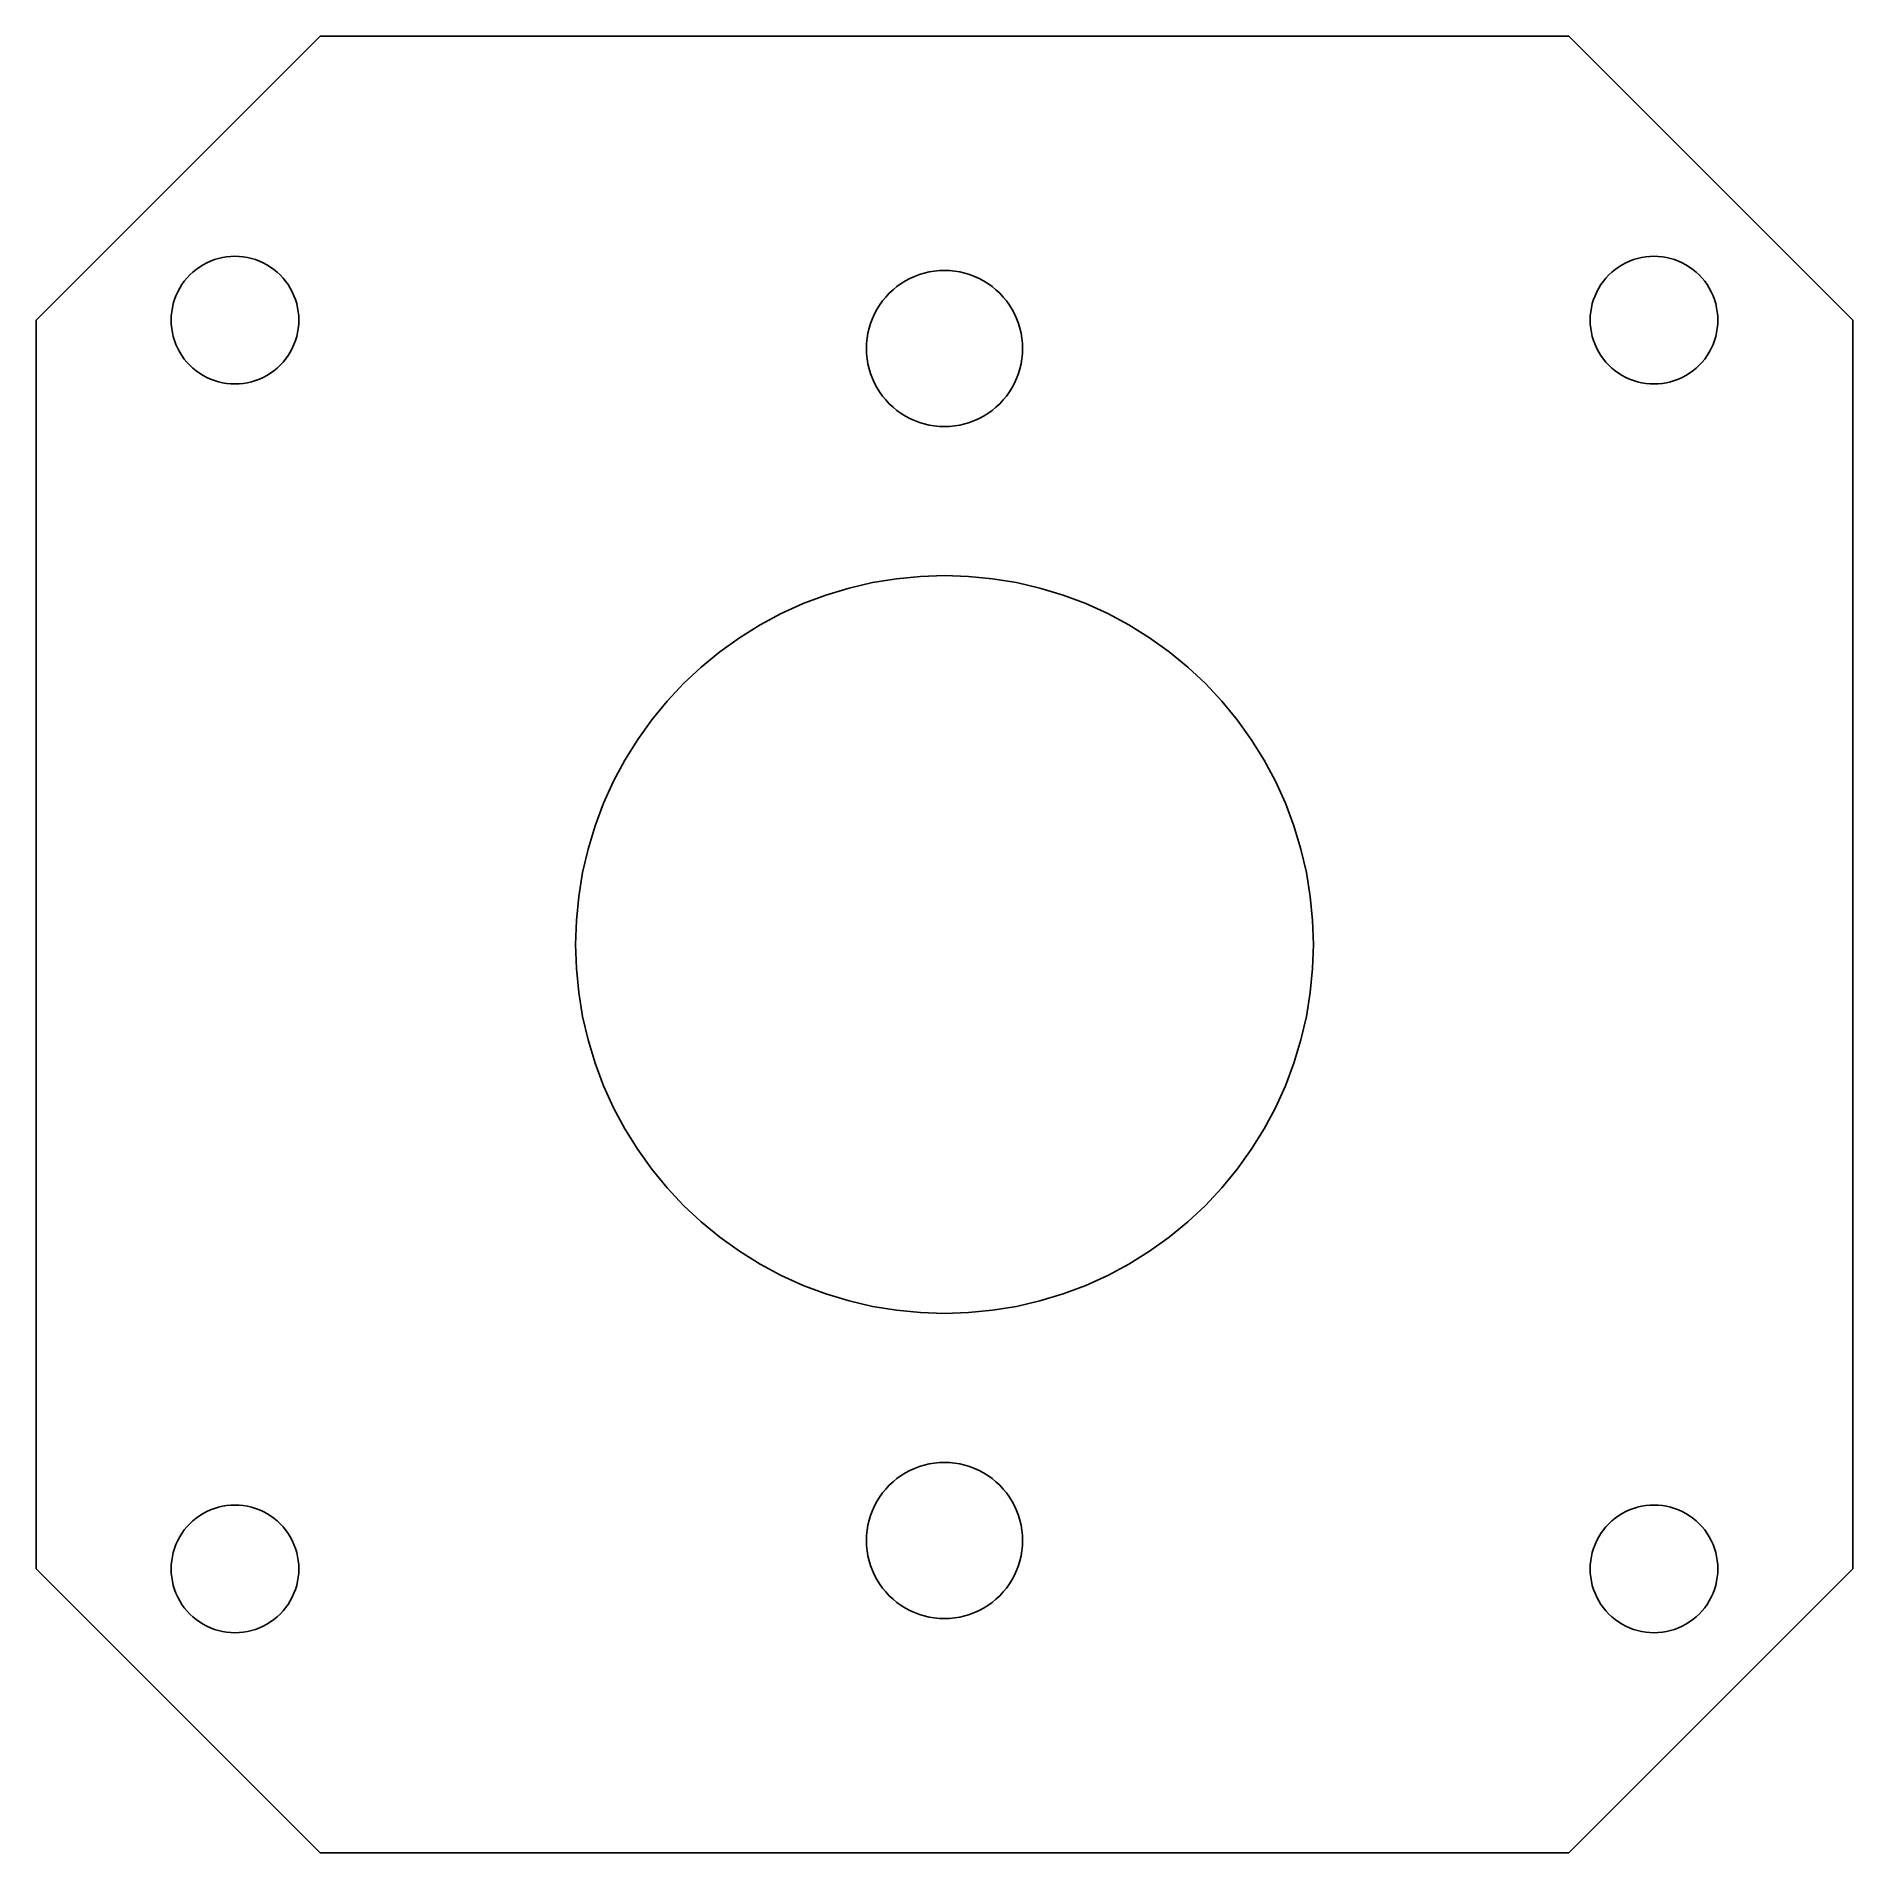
# Model space of a CAD drawing. Header units: metres. Extents: x -32 to 32, y -32 to 32.
import ezdxf

# ---------------------------------------------------------------- set-up
doc = ezdxf.new("R2010")
doc.units = ezdxf.units.M

msp = doc.modelspace()

# ---------------------------------------------------------------- linework, layer by layer
for p, q in [((-22.0017, 32), (-32, 22.0017)), ((22.0017, 32), (-22.0017, 32)), ((32, 22.0017), (22.0017, 32)), ((-26.591, 23.591), (-26.4835, 23.6916)), ((-26.4835, 23.6916), (-26.3697, 23.785)), ((-26.3697, 23.785), (-26.25, 23.8708)), ((-26.25, 23.8708), (-26.125, 23.9485)), ((-26.125, 23.9485), (-25.9951, 24.018)), ((-25.9951, 24.018), (-25.861, 24.0787)), ((-25.861, 24.0787), (-25.7232, 24.1306)), ((-25.7232, 24.1306), (-25.5823, 24.1733)), ((-25.5823, 24.1733), (-25.4389, 24.2068)), ((-25.4389, 24.2068), (-25.2937, 24.2307)), ((-25.2937, 24.2307), (-25.1472, 24.2452)), ((-25.1472, 24.2452), (-25, 24.25)), ((-25, 24.25), (-24.8528, 24.2452)), ((-24.8528, 24.2452), (-24.7063, 24.2307)), ((-24.7063, 24.2307), (-24.561, 24.2068)), ((-24.561, 24.2068), (-24.4176, 24.1733)), ((-24.4176, 24.1733), (-24.2767, 24.1306)), ((-24.2767, 24.1306), (-24.139, 24.0787)), ((-24.139, 24.0787), (-24.0048, 24.018)), ((-24.0048, 24.018), (-23.875, 23.9485)), ((-23.875, 23.9485), (-23.75, 23.8708)), ((-23.75, 23.8708), (-23.6303, 23.785)), ((-23.6303, 23.785), (-23.5165, 23.6916)), ((-23.5165, 23.6916), (-23.409, 23.591)), ((-0.711746, 23.6563), (-0.536484, 23.6972)), ((-0.536484, 23.6972), (-0.358932, 23.7265)), ((-0.358932, 23.7265), (-0.179855, 23.7441)), ((-0.179855, 23.7441), (0, 23.75)), ((0, 23.75), (0.179855, 23.7441)), ((0.179855, 23.7441), (0.358932, 23.7265)), ((0.358932, 23.7265), (0.536484, 23.6972)), ((0.536484, 23.6972), (0.711746, 23.6563)), ((23.409, 23.591), (23.5165, 23.6916)), ((23.5165, 23.6916), (23.6303, 23.785)), ((23.6303, 23.785), (23.75, 23.8708)), ((23.75, 23.8708), (23.875, 23.9485)), ((23.875, 23.9485), (24.0048, 24.018)), ((24.0048, 24.018), (24.139, 24.0787)), ((24.139, 24.0787), (24.2767, 24.1306)), ((24.2767, 24.1306), (24.4176, 24.1733)), ((24.4176, 24.1733), (24.561, 24.2068)), ((24.561, 24.2068), (24.7063, 24.2307)), ((24.7063, 24.2307), (24.8528, 24.2452)), ((24.8528, 24.2452), (25, 24.25)), ((25, 24.25), (25.1472, 24.2452)), ((25.1472, 24.2452), (25.2937, 24.2307)), ((25.2937, 24.2307), (25.4389, 24.2068)), ((25.4389, 24.2068), (25.5823, 24.1733)), ((25.5823, 24.1733), (25.7232, 24.1306)), ((25.7232, 24.1306), (25.861, 24.0787)), ((25.861, 24.0787), (25.9951, 24.018)), ((25.9951, 24.018), (26.125, 23.9485)), ((26.125, 23.9485), (26.25, 23.8708)), ((26.25, 23.8708), (26.3697, 23.785)), ((26.3697, 23.785), (26.4835, 23.6916)), ((26.4835, 23.6916), (26.591, 23.591)), ((-27.018, 22.9951), (-26.9485, 23.125)), ((-26.9485, 23.125), (-26.8708, 23.25)), ((-26.8708, 23.25), (-26.785, 23.3697)), ((-26.785, 23.3697), (-26.6916, 23.4835)), ((-26.6916, 23.4835), (-26.591, 23.591)), ((-23.409, 23.591), (-23.3083, 23.4835)), ((-23.3083, 23.4835), (-23.215, 23.3697)), ((-23.215, 23.3697), (-23.1292, 23.25)), ((-23.1292, 23.25), (-23.0514, 23.125)), ((-23.0514, 23.125), (-22.982, 22.9951)), ((-1.94453, 22.9445), (-1.81319, 23.0676)), ((-1.81319, 23.0676), (-1.67409, 23.1817)), ((-1.67409, 23.1817), (-1.52782, 23.2865)), ((-1.52782, 23.2865), (-1.375, 23.3816)), ((-1.375, 23.3816), (-1.21629, 23.4664)), ((-1.21629, 23.4664), (-1.05237, 23.5407)), ((-1.05237, 23.5407), (-0.883957, 23.604)), ((-0.883957, 23.604), (-0.711746, 23.6563)), ((0.711746, 23.6563), (0.883957, 23.604)), ((0.883957, 23.604), (1.05237, 23.5407)), ((1.05237, 23.5407), (1.21629, 23.4664)), ((1.21629, 23.4664), (1.375, 23.3816)), ((1.375, 23.3816), (1.52782, 23.2865)), ((1.52782, 23.2865), (1.67409, 23.1817)), ((1.67409, 23.1817), (1.81319, 23.0676)), ((1.81319, 23.0676), (1.94453, 22.9445)), ((22.982, 22.9951), (23.0514, 23.125)), ((23.0514, 23.125), (23.1292, 23.25)), ((23.1292, 23.25), (23.215, 23.3697)), ((23.215, 23.3697), (23.3083, 23.4835)), ((23.3083, 23.4835), (23.409, 23.591)), ((26.591, 23.591), (26.6916, 23.4835)), ((26.6916, 23.4835), (26.785, 23.3697)), ((26.785, 23.3697), (26.8708, 23.25)), ((26.8708, 23.25), (26.9485, 23.125)), ((26.9485, 23.125), (27.018, 22.9951)), ((-27.2307, 22.2937), (-27.2068, 22.4389)), ((-27.2068, 22.4389), (-27.1733, 22.5823)), ((-27.1733, 22.5823), (-27.1306, 22.7232)), ((-27.1306, 22.7232), (-27.0787, 22.861)), ((-27.0787, 22.861), (-27.018, 22.9951)), ((-22.982, 22.9951), (-22.9213, 22.861)), ((-22.9213, 22.861), (-22.8694, 22.7232)), ((-22.8694, 22.7232), (-22.8267, 22.5823)), ((-22.8267, 22.5823), (-22.7932, 22.4389)), ((-22.7932, 22.4389), (-22.7692, 22.2937)), ((-2.38156, 22.375), (-2.28653, 22.5278)), ((-2.28653, 22.5278), (-2.18172, 22.6741)), ((-2.18172, 22.6741), (-2.06755, 22.8132)), ((-2.06755, 22.8132), (-1.94453, 22.9445)), ((1.94453, 22.9445), (2.06755, 22.8132)), ((2.06755, 22.8132), (2.18172, 22.6741)), ((2.18172, 22.6741), (2.28653, 22.5278)), ((2.28653, 22.5278), (2.38156, 22.375)), ((22.7692, 22.2937), (22.7932, 22.4389)), ((22.7932, 22.4389), (22.8267, 22.5823)), ((22.8267, 22.5823), (22.8694, 22.7232)), ((22.8694, 22.7232), (22.9213, 22.861)), ((22.9213, 22.861), (22.982, 22.9951)), ((27.018, 22.9951), (27.0787, 22.861)), ((27.0787, 22.861), (27.1306, 22.7232)), ((27.1306, 22.7232), (27.1733, 22.5823)), ((27.1733, 22.5823), (27.2068, 22.4389)), ((27.2068, 22.4389), (27.2307, 22.2937)), ((-32, 22.0017), (-32, -22.0017)), ((-27.25, 22), (-27.2452, 22.1472)), ((-27.2452, 21.8528), (-27.25, 22)), ((-27.2452, 22.1472), (-27.2307, 22.2937)), ((-27.2307, 21.7063), (-27.2452, 21.8528)), ((-22.7692, 22.2937), (-22.7548, 22.1472)), ((-22.7548, 21.8528), (-22.7692, 21.7063)), ((-22.7548, 22.1472), (-22.75, 22)), ((-22.75, 22), (-22.7548, 21.8528)), ((-2.6563, 21.7117), (-2.60405, 21.884)), ((-2.60405, 21.884), (-2.54066, 22.0524)), ((-2.54066, 22.0524), (-2.46638, 22.2163)), ((-2.46638, 22.2163), (-2.38156, 22.375)), ((2.38156, 22.375), (2.46638, 22.2163)), ((2.46638, 22.2163), (2.54066, 22.0524)), ((2.54066, 22.0524), (2.60405, 21.884)), ((2.60405, 21.884), (2.6563, 21.7117)), ((22.75, 22), (22.7548, 22.1472)), ((22.7548, 21.8528), (22.75, 22)), ((22.7548, 22.1472), (22.7692, 22.2937)), ((22.7692, 21.7063), (22.7548, 21.8528)), ((27.2307, 22.2937), (27.2452, 22.1472)), ((27.2452, 21.8528), (27.2307, 21.7063)), ((27.2452, 22.1472), (27.25, 22)), ((27.25, 22), (27.2452, 21.8528)), ((32, -22.0017), (32, 22.0017)), ((-27.2068, 21.561), (-27.2307, 21.7063)), ((-27.1733, 21.4176), (-27.2068, 21.561)), ((-27.1306, 21.2767), (-27.1733, 21.4176)), ((-27.0787, 21.139), (-27.1306, 21.2767)), ((-27.018, 21.0048), (-27.0787, 21.139)), ((-22.9213, 21.139), (-22.982, 21.0048)), ((-22.8694, 21.2767), (-22.9213, 21.139)), ((-22.8267, 21.4176), (-22.8694, 21.2767)), ((-22.7932, 21.561), (-22.8267, 21.4176)), ((-22.7692, 21.7063), (-22.7932, 21.561)), ((-2.75, 21), (-2.74411, 21.1799)), ((-2.74411, 21.1799), (-2.72647, 21.3589)), ((-2.72647, 21.3589), (-2.69716, 21.5365)), ((-2.69716, 21.5365), (-2.6563, 21.7117)), ((2.6563, 21.7117), (2.69716, 21.5365)), ((2.69716, 21.5365), (2.72647, 21.3589)), ((2.72647, 21.3589), (2.74411, 21.1799)), ((2.74411, 21.1799), (2.75, 21)), ((22.7932, 21.561), (22.7692, 21.7063)), ((22.8267, 21.4176), (22.7932, 21.561)), ((22.8694, 21.2767), (22.8267, 21.4176)), ((22.9213, 21.139), (22.8694, 21.2767)), ((22.982, 21.0048), (22.9213, 21.139)), ((27.0787, 21.139), (27.018, 21.0048)), ((27.1306, 21.2767), (27.0787, 21.139)), ((27.1733, 21.4176), (27.1306, 21.2767)), ((27.2068, 21.561), (27.1733, 21.4176)), ((27.2307, 21.7063), (27.2068, 21.561)), ((-26.9485, 20.875), (-27.018, 21.0048)), ((-26.8708, 20.75), (-26.9485, 20.875)), ((-26.785, 20.6303), (-26.8708, 20.75)), ((-26.6916, 20.5165), (-26.785, 20.6303)), ((-26.591, 20.409), (-26.6916, 20.5165)), ((-23.3083, 20.5165), (-23.409, 20.409)), ((-23.215, 20.6303), (-23.3083, 20.5165)), ((-23.1292, 20.75), (-23.215, 20.6303)), ((-23.0514, 20.875), (-23.1292, 20.75)), ((-22.982, 21.0048), (-23.0514, 20.875)), ((-2.74411, 20.8201), (-2.75, 21)), ((-2.72647, 20.6411), (-2.74411, 20.8201)), ((-2.69716, 20.4635), (-2.72647, 20.6411)), ((2.72647, 20.6411), (2.69716, 20.4635)), ((2.74411, 20.8201), (2.72647, 20.6411)), ((2.75, 21), (2.74411, 20.8201)), ((23.0514, 20.875), (22.982, 21.0048)), ((23.1292, 20.75), (23.0514, 20.875)), ((23.215, 20.6303), (23.1292, 20.75)), ((23.3083, 20.5165), (23.215, 20.6303)), ((23.409, 20.409), (23.3083, 20.5165)), ((26.6916, 20.5165), (26.591, 20.409)), ((26.785, 20.6303), (26.6916, 20.5165)), ((26.8708, 20.75), (26.785, 20.6303)), ((26.9485, 20.875), (26.8708, 20.75)), ((27.018, 21.0048), (26.9485, 20.875)), ((-26.4835, 20.3083), (-26.591, 20.409)), ((-26.3697, 20.215), (-26.4835, 20.3083)), ((-26.25, 20.1292), (-26.3697, 20.215)), ((-26.125, 20.0514), (-26.25, 20.1292)), ((-25.9951, 19.982), (-26.125, 20.0514)), ((-25.861, 19.9213), (-25.9951, 19.982)), ((-25.7232, 19.8694), (-25.861, 19.9213)), ((-25.5823, 19.8267), (-25.7232, 19.8694)), ((-24.2767, 19.8694), (-24.4176, 19.8267)), ((-24.139, 19.9213), (-24.2767, 19.8694)), ((-24.0048, 19.982), (-24.139, 19.9213)), ((-23.875, 20.0514), (-24.0048, 19.982)), ((-23.75, 20.1292), (-23.875, 20.0514)), ((-23.6303, 20.215), (-23.75, 20.1292)), ((-23.5165, 20.3083), (-23.6303, 20.215)), ((-23.409, 20.409), (-23.5165, 20.3083)), ((-2.6563, 20.2882), (-2.69716, 20.4635)), ((-2.60405, 20.116), (-2.6563, 20.2882)), ((-2.54066, 19.9476), (-2.60405, 20.116)), ((-2.46638, 19.7837), (-2.54066, 19.9476)), ((2.54066, 19.9476), (2.46638, 19.7837)), ((2.60405, 20.116), (2.54066, 19.9476)), ((2.6563, 20.2882), (2.60405, 20.116)), ((2.69716, 20.4635), (2.6563, 20.2882)), ((23.5165, 20.3083), (23.409, 20.409)), ((23.6303, 20.215), (23.5165, 20.3083)), ((23.75, 20.1292), (23.6303, 20.215)), ((23.875, 20.0514), (23.75, 20.1292)), ((24.0048, 19.982), (23.875, 20.0514)), ((24.139, 19.9213), (24.0048, 19.982)), ((24.2767, 19.8694), (24.139, 19.9213)), ((24.4176, 19.8267), (24.2767, 19.8694)), ((25.7232, 19.8694), (25.5823, 19.8267)), ((25.861, 19.9213), (25.7232, 19.8694)), ((25.9951, 19.982), (25.861, 19.9213)), ((26.125, 20.0514), (25.9951, 19.982)), ((26.25, 20.1292), (26.125, 20.0514)), ((26.3697, 20.215), (26.25, 20.1292)), ((26.4835, 20.3083), (26.3697, 20.215)), ((26.591, 20.409), (26.4835, 20.3083)), ((-25.4389, 19.7932), (-25.5823, 19.8267)), ((-25.2937, 19.7692), (-25.4389, 19.7932)), ((-25.1472, 19.7548), (-25.2937, 19.7692)), ((-25, 19.75), (-25.1472, 19.7548)), ((-24.8528, 19.7548), (-25, 19.75)), ((-24.7063, 19.7692), (-24.8528, 19.7548)), ((-24.561, 19.7932), (-24.7063, 19.7692)), ((-24.4176, 19.8267), (-24.561, 19.7932)), ((-2.38156, 19.625), (-2.46638, 19.7837)), ((-2.28653, 19.4722), (-2.38156, 19.625)), ((-2.18172, 19.3259), (-2.28653, 19.4722)), ((-2.06755, 19.1868), (-2.18172, 19.3259)), ((2.18172, 19.3259), (2.06755, 19.1868)), ((2.28653, 19.4722), (2.18172, 19.3259)), ((2.38156, 19.625), (2.28653, 19.4722)), ((2.46638, 19.7837), (2.38156, 19.625)), ((24.561, 19.7932), (24.4176, 19.8267)), ((24.7063, 19.7692), (24.561, 19.7932)), ((24.8528, 19.7548), (24.7063, 19.7692)), ((25, 19.75), (24.8528, 19.7548)), ((25.1472, 19.7548), (25, 19.75)), ((25.2937, 19.7692), (25.1472, 19.7548)), ((25.4389, 19.7932), (25.2937, 19.7692)), ((25.5823, 19.8267), (25.4389, 19.7932)), ((-1.94453, 19.0555), (-2.06755, 19.1868)), ((-1.81319, 18.9324), (-1.94453, 19.0555)), ((-1.67409, 18.8183), (-1.81319, 18.9324)), ((-1.52782, 18.7135), (-1.67409, 18.8183)), ((-1.375, 18.6184), (-1.52782, 18.7135)), ((-1.21629, 18.5336), (-1.375, 18.6184)), ((1.375, 18.6184), (1.21629, 18.5336)), ((1.52782, 18.7135), (1.375, 18.6184)), ((1.67409, 18.8183), (1.52782, 18.7135)), ((1.81319, 18.9324), (1.67409, 18.8183)), ((1.94453, 19.0555), (1.81319, 18.9324)), ((2.06755, 19.1868), (1.94453, 19.0555)), ((-1.05237, 18.4593), (-1.21629, 18.5336)), ((-0.883957, 18.3959), (-1.05237, 18.4593)), ((-0.711746, 18.3437), (-0.883957, 18.3959)), ((-0.536484, 18.3028), (-0.711746, 18.3437)), ((-0.358932, 18.2735), (-0.536484, 18.3028)), ((-0.179855, 18.2559), (-0.358932, 18.2735)), ((0, 18.25), (-0.179855, 18.2559)), ((0.179855, 18.2559), (0, 18.25)), ((0.358932, 18.2735), (0.179855, 18.2559)), ((0.536484, 18.3028), (0.358932, 18.2735)), ((0.711746, 18.3437), (0.536484, 18.3028)), ((0.883957, 18.3959), (0.711746, 18.3437)), ((1.05237, 18.4593), (0.883957, 18.3959)), ((1.21629, 18.5336), (1.05237, 18.4593)), ((-2.53616, 12.7502), (-1.69684, 12.8888)), ((-1.69684, 12.8888), (-0.850235, 12.9722)), ((-0.850235, 12.9722), (0, 13)), ((0, 13), (0.850235, 12.9722)), ((0.850235, 12.9722), (1.69684, 12.8888)), ((1.69684, 12.8888), (2.53616, 12.7502)), ((-4.97488, 12.0104), (-4.17871, 12.3101)), ((-4.17871, 12.3101), (-3.36464, 12.557)), ((-3.36464, 12.557), (-2.53616, 12.7502)), ((2.53616, 12.7502), (3.36464, 12.557)), ((3.36464, 12.557), (4.17871, 12.3101)), ((4.17871, 12.3101), (4.97488, 12.0104)), ((-6.5, 11.2583), (-5.74974, 11.6593)), ((-5.74974, 11.6593), (-4.97488, 12.0104)), ((4.97488, 12.0104), (5.74974, 11.6593)), ((5.74974, 11.6593), (6.5, 11.2583)), ((-7.22241, 10.8091), (-6.5, 11.2583)), ((6.5, 11.2583), (7.22241, 10.8091)), ((-8.57149, 9.77391), (-7.91389, 10.3136)), ((-7.91389, 10.3136), (-7.22241, 10.8091)), ((7.22241, 10.8091), (7.91389, 10.3136)), ((7.91389, 10.3136), (8.57149, 9.77391)), ((-9.19238, 9.19238), (-8.57149, 9.77391)), ((8.57149, 9.77391), (9.19238, 9.19238)), ((-9.77391, 8.57149), (-9.19238, 9.19238)), ((9.19238, 9.19238), (9.77391, 8.57149)), ((-10.3136, 7.91389), (-9.77391, 8.57149)), ((9.77391, 8.57149), (10.3136, 7.91389)), ((-10.8091, 7.22241), (-10.3136, 7.91389)), ((10.3136, 7.91389), (10.8091, 7.22241)), ((-11.2583, 6.5), (-10.8091, 7.22241)), ((10.8091, 7.22241), (11.2583, 6.5)), ((-11.6593, 5.74974), (-11.2583, 6.5)), ((11.2583, 6.5), (11.6593, 5.74974)), ((-12.0104, 4.97488), (-11.6593, 5.74974)), ((11.6593, 5.74974), (12.0104, 4.97488)), ((-12.3101, 4.17871), (-12.0104, 4.97488)), ((12.0104, 4.97488), (12.3101, 4.17871)), ((-12.557, 3.36464), (-12.3101, 4.17871)), ((12.3101, 4.17871), (12.557, 3.36464)), ((-12.7502, 2.53616), (-12.557, 3.36464)), ((12.557, 3.36464), (12.7502, 2.53616)), ((-12.8888, 1.69684), (-12.7502, 2.53616)), ((12.7502, 2.53616), (12.8888, 1.69684)), ((-12.9722, 0.850235), (-12.8888, 1.69684)), ((12.8888, 1.69684), (12.9722, 0.850235)), ((-13, 0), (-12.9722, 0.850235)), ((12.9722, 0.850235), (13, 0)), ((-12.9722, -0.850235), (-13, 0)), ((13, 0), (12.9722, -0.850235)), ((-12.8888, -1.69684), (-12.9722, -0.850235)), ((12.9722, -0.850235), (12.8888, -1.69684)), ((-12.7502, -2.53616), (-12.8888, -1.69684)), ((12.8888, -1.69684), (12.7502, -2.53616)), ((-12.557, -3.36464), (-12.7502, -2.53616)), ((12.7502, -2.53616), (12.557, -3.36464)), ((-12.3101, -4.17871), (-12.557, -3.36464)), ((12.557, -3.36464), (12.3101, -4.17871)), ((-12.0104, -4.97488), (-12.3101, -4.17871)), ((12.3101, -4.17871), (12.0104, -4.97488)), ((-11.6593, -5.74974), (-12.0104, -4.97488)), ((12.0104, -4.97488), (11.6593, -5.74974)), ((-11.2583, -6.5), (-11.6593, -5.74974)), ((11.6593, -5.74974), (11.2583, -6.5)), ((-10.8091, -7.22241), (-11.2583, -6.5)), ((11.2583, -6.5), (10.8091, -7.22241)), ((-10.3136, -7.91389), (-10.8091, -7.22241)), ((10.8091, -7.22241), (10.3136, -7.91389)), ((-9.77391, -8.57149), (-10.3136, -7.91389)), ((10.3136, -7.91389), (9.77391, -8.57149)), ((-9.19238, -9.19238), (-9.77391, -8.57149)), ((9.77391, -8.57149), (9.19238, -9.19238)), ((-8.57149, -9.77391), (-9.19238, -9.19238)), ((9.19238, -9.19238), (8.57149, -9.77391)), ((-7.91389, -10.3136), (-8.57149, -9.77391)), ((8.57149, -9.77391), (7.91389, -10.3136)), ((-7.22241, -10.8091), (-7.91389, -10.3136)), ((-6.5, -11.2583), (-7.22241, -10.8091)), ((7.22241, -10.8091), (6.5, -11.2583)), ((7.91389, -10.3136), (7.22241, -10.8091)), ((-5.74974, -11.6593), (-6.5, -11.2583)), ((6.5, -11.2583), (5.74974, -11.6593)), ((-4.97488, -12.0104), (-5.74974, -11.6593)), ((-4.17871, -12.3101), (-4.97488, -12.0104)), ((4.97488, -12.0104), (4.17871, -12.3101)), ((5.74974, -11.6593), (4.97488, -12.0104)), ((-3.36464, -12.557), (-4.17871, -12.3101)), ((-2.53616, -12.7502), (-3.36464, -12.557)), ((-1.69684, -12.8888), (-2.53616, -12.7502)), ((2.53616, -12.7502), (1.69684, -12.8888)), ((3.36464, -12.557), (2.53616, -12.7502)), ((4.17871, -12.3101), (3.36464, -12.557)), ((-0.850235, -12.9722), (-1.69684, -12.8888)), ((0, -13), (-0.850235, -12.9722)), ((0.850235, -12.9722), (0, -13)), ((1.69684, -12.8888), (0.850235, -12.9722)), ((-1.375, -18.6184), (-1.21629, -18.5336)), ((-1.21629, -18.5336), (-1.05237, -18.4593)), ((-1.05237, -18.4593), (-0.883957, -18.3959)), ((-0.883957, -18.3959), (-0.711746, -18.3437)), ((-0.711746, -18.3437), (-0.536484, -18.3028)), ((-0.536484, -18.3028), (-0.358932, -18.2735)), ((-0.358932, -18.2735), (-0.179855, -18.2559)), ((-0.179855, -18.2559), (0, -18.25)), ((0, -18.25), (0.179855, -18.2559)), ((0.179855, -18.2559), (0.358932, -18.2735)), ((0.358932, -18.2735), (0.536484, -18.3028)), ((0.536484, -18.3028), (0.711746, -18.3437)), ((0.711746, -18.3437), (0.883957, -18.3959)), ((0.883957, -18.3959), (1.05237, -18.4593)), ((1.05237, -18.4593), (1.21629, -18.5336)), ((1.21629, -18.5336), (1.375, -18.6184)), ((-2.18172, -19.3259), (-2.06755, -19.1868)), ((-2.06755, -19.1868), (-1.94453, -19.0555)), ((-1.94453, -19.0555), (-1.81319, -18.9324)), ((-1.81319, -18.9324), (-1.67409, -18.8183)), ((-1.67409, -18.8183), (-1.52782, -18.7135)), ((-1.52782, -18.7135), (-1.375, -18.6184)), ((1.375, -18.6184), (1.52782, -18.7135)), ((1.52782, -18.7135), (1.67409, -18.8183)), ((1.67409, -18.8183), (1.81319, -18.9324)), ((1.81319, -18.9324), (1.94453, -19.0555)), ((1.94453, -19.0555), (2.06755, -19.1868)), ((2.06755, -19.1868), (2.18172, -19.3259)), ((-25.7232, -19.8694), (-25.5823, -19.8267)), ((-25.5823, -19.8267), (-25.4389, -19.7932)), ((-25.4389, -19.7932), (-25.2937, -19.7692)), ((-25.2937, -19.7692), (-25.1472, -19.7548)), ((-25.1472, -19.7548), (-25, -19.75)), ((-25, -19.75), (-24.8528, -19.7548)), ((-24.8528, -19.7548), (-24.7063, -19.7692)), ((-24.7063, -19.7692), (-24.561, -19.7932)), ((-24.561, -19.7932), (-24.4176, -19.8267)), ((-24.4176, -19.8267), (-24.2767, -19.8694)), ((-2.54066, -19.9476), (-2.46638, -19.7837)), ((-2.46638, -19.7837), (-2.38156, -19.625)), ((-2.38156, -19.625), (-2.28653, -19.4722)), ((-2.28653, -19.4722), (-2.18172, -19.3259)), ((2.18172, -19.3259), (2.28653, -19.4722)), ((2.28653, -19.4722), (2.38156, -19.625)), ((2.38156, -19.625), (2.46638, -19.7837)), ((2.46638, -19.7837), (2.54066, -19.9476)), ((24.2767, -19.8694), (24.4176, -19.8267)), ((24.4176, -19.8267), (24.561, -19.7932)), ((24.561, -19.7932), (24.7063, -19.7692)), ((24.7063, -19.7692), (24.8528, -19.7548)), ((24.8528, -19.7548), (25, -19.75)), ((25, -19.75), (25.1472, -19.7548)), ((25.1472, -19.7548), (25.2937, -19.7692)), ((25.2937, -19.7692), (25.4389, -19.7932)), ((25.4389, -19.7932), (25.5823, -19.8267)), ((25.5823, -19.8267), (25.7232, -19.8694)), ((-26.6916, -20.5165), (-26.591, -20.409)), ((-26.591, -20.409), (-26.4835, -20.3083)), ((-26.4835, -20.3083), (-26.3697, -20.215)), ((-26.3697, -20.215), (-26.25, -20.1292)), ((-26.25, -20.1292), (-26.125, -20.0514)), ((-26.125, -20.0514), (-25.9951, -19.982)), ((-25.9951, -19.982), (-25.861, -19.9213)), ((-25.861, -19.9213), (-25.7232, -19.8694)), ((-24.2767, -19.8694), (-24.139, -19.9213)), ((-24.139, -19.9213), (-24.0048, -19.982)), ((-24.0048, -19.982), (-23.875, -20.0514)), ((-23.875, -20.0514), (-23.75, -20.1292)), ((-23.75, -20.1292), (-23.6303, -20.215)), ((-23.6303, -20.215), (-23.5165, -20.3083)), ((-23.5165, -20.3083), (-23.409, -20.409)), ((-23.409, -20.409), (-23.3083, -20.5165)), ((-2.72647, -20.6411), (-2.69716, -20.4635)), ((-2.69716, -20.4635), (-2.6563, -20.2882)), ((-2.6563, -20.2882), (-2.60405, -20.116)), ((-2.60405, -20.116), (-2.54066, -19.9476)), ((2.54066, -19.9476), (2.60405, -20.116)), ((2.60405, -20.116), (2.6563, -20.2882)), ((2.6563, -20.2882), (2.69716, -20.4635)), ((2.69716, -20.4635), (2.72647, -20.6411)), ((23.3083, -20.5165), (23.409, -20.409)), ((23.409, -20.409), (23.5165, -20.3083)), ((23.5165, -20.3083), (23.6303, -20.215)), ((23.6303, -20.215), (23.75, -20.1292)), ((23.75, -20.1292), (23.875, -20.0514)), ((23.875, -20.0514), (24.0048, -19.982)), ((24.0048, -19.982), (24.139, -19.9213)), ((24.139, -19.9213), (24.2767, -19.8694)), ((25.7232, -19.8694), (25.861, -19.9213)), ((25.861, -19.9213), (25.9951, -19.982)), ((25.9951, -19.982), (26.125, -20.0514)), ((26.125, -20.0514), (26.25, -20.1292)), ((26.25, -20.1292), (26.3697, -20.215)), ((26.3697, -20.215), (26.4835, -20.3083)), ((26.4835, -20.3083), (26.591, -20.409)), ((26.591, -20.409), (26.6916, -20.5165)), ((-27.0787, -21.139), (-27.018, -21.0048)), ((-27.018, -21.0048), (-26.9485, -20.875)), ((-26.9485, -20.875), (-26.8708, -20.75)), ((-26.8708, -20.75), (-26.785, -20.6303)), ((-26.785, -20.6303), (-26.6916, -20.5165)), ((-23.3083, -20.5165), (-23.215, -20.6303)), ((-23.215, -20.6303), (-23.1292, -20.75)), ((-23.1292, -20.75), (-23.0514, -20.875)), ((-23.0514, -20.875), (-22.982, -21.0048)), ((-22.982, -21.0048), (-22.9213, -21.139)), ((-2.75, -21), (-2.74411, -20.8201)), ((-2.74411, -21.1799), (-2.75, -21)), ((-2.74411, -20.8201), (-2.72647, -20.6411)), ((2.72647, -20.6411), (2.74411, -20.8201)), ((2.74411, -20.8201), (2.75, -21)), ((2.75, -21), (2.74411, -21.1799)), ((22.9213, -21.139), (22.982, -21.0048)), ((22.982, -21.0048), (23.0514, -20.875)), ((23.0514, -20.875), (23.1292, -20.75)), ((23.1292, -20.75), (23.215, -20.6303)), ((23.215, -20.6303), (23.3083, -20.5165)), ((26.6916, -20.5165), (26.785, -20.6303)), ((26.785, -20.6303), (26.8708, -20.75)), ((26.8708, -20.75), (26.9485, -20.875)), ((26.9485, -20.875), (27.018, -21.0048)), ((27.018, -21.0048), (27.0787, -21.139)), ((-27.2452, -21.8528), (-27.2307, -21.7063)), ((-27.2307, -21.7063), (-27.2068, -21.561)), ((-27.2068, -21.561), (-27.1733, -21.4176)), ((-27.1733, -21.4176), (-27.1306, -21.2767)), ((-27.1306, -21.2767), (-27.0787, -21.139)), ((-22.9213, -21.139), (-22.8694, -21.2767)), ((-22.8694, -21.2767), (-22.8267, -21.4176)), ((-22.8267, -21.4176), (-22.7932, -21.561)), ((-22.7932, -21.561), (-22.7692, -21.7063)), ((-22.7692, -21.7063), (-22.7548, -21.8528)), ((-2.72647, -21.3589), (-2.74411, -21.1799)), ((-2.69716, -21.5365), (-2.72647, -21.3589)), ((-2.6563, -21.7117), (-2.69716, -21.5365)), ((-2.60405, -21.884), (-2.6563, -21.7117)), ((2.6563, -21.7117), (2.60405, -21.884)), ((2.69716, -21.5365), (2.6563, -21.7117)), ((2.72647, -21.3589), (2.69716, -21.5365)), ((2.74411, -21.1799), (2.72647, -21.3589)), ((22.7548, -21.8528), (22.7692, -21.7063)), ((22.7692, -21.7063), (22.7932, -21.561)), ((22.7932, -21.561), (22.8267, -21.4176)), ((22.8267, -21.4176), (22.8694, -21.2767)), ((22.8694, -21.2767), (22.9213, -21.139)), ((27.0787, -21.139), (27.1306, -21.2767)), ((27.1306, -21.2767), (27.1733, -21.4176)), ((27.1733, -21.4176), (27.2068, -21.561)), ((27.2068, -21.561), (27.2307, -21.7063)), ((27.2307, -21.7063), (27.2452, -21.8528)), ((-32, -22.0017), (-22.0017, -32)), ((-27.25, -22), (-27.2452, -21.8528)), ((-27.2452, -22.1472), (-27.25, -22)), ((-27.2307, -22.2937), (-27.2452, -22.1472)), ((-27.2068, -22.4389), (-27.2307, -22.2937)), ((-22.7692, -22.2937), (-22.7932, -22.4389)), ((-22.7548, -22.1472), (-22.7692, -22.2937)), ((-22.7548, -21.8528), (-22.75, -22)), ((-22.75, -22), (-22.7548, -22.1472)), ((-2.54066, -22.0524), (-2.60405, -21.884)), ((-2.46638, -22.2163), (-2.54066, -22.0524)), ((-2.38156, -22.375), (-2.46638, -22.2163)), ((-2.28653, -22.5278), (-2.38156, -22.375)), ((2.38156, -22.375), (2.28653, -22.5278)), ((2.46638, -22.2163), (2.38156, -22.375)), ((2.54066, -22.0524), (2.46638, -22.2163)), ((2.60405, -21.884), (2.54066, -22.0524)), ((22.0017, -32), (32, -22.0017)), ((22.75, -22), (22.7548, -21.8528)), ((22.7548, -22.1472), (22.75, -22)), ((22.7692, -22.2937), (22.7548, -22.1472)), ((22.7932, -22.4389), (22.7692, -22.2937)), ((27.2307, -22.2937), (27.2068, -22.4389)), ((27.2452, -22.1472), (27.2307, -22.2937)), ((27.2452, -21.8528), (27.25, -22)), ((27.25, -22), (27.2452, -22.1472)), ((-27.1733, -22.5823), (-27.2068, -22.4389)), ((-27.1306, -22.7232), (-27.1733, -22.5823)), ((-27.0787, -22.861), (-27.1306, -22.7232)), ((-27.018, -22.9951), (-27.0787, -22.861)), ((-26.9485, -23.125), (-27.018, -22.9951)), ((-22.982, -22.9951), (-23.0514, -23.125)), ((-22.9213, -22.861), (-22.982, -22.9951)), ((-22.8694, -22.7232), (-22.9213, -22.861)), ((-22.8267, -22.5823), (-22.8694, -22.7232)), ((-22.7932, -22.4389), (-22.8267, -22.5823)), ((-2.18172, -22.6741), (-2.28653, -22.5278)), ((-2.06755, -22.8132), (-2.18172, -22.6741)), ((-1.94453, -22.9445), (-2.06755, -22.8132)), ((-1.81319, -23.0676), (-1.94453, -22.9445)), ((1.94453, -22.9445), (1.81319, -23.0676)), ((2.06755, -22.8132), (1.94453, -22.9445)), ((2.18172, -22.6741), (2.06755, -22.8132)), ((2.28653, -22.5278), (2.18172, -22.6741)), ((22.8267, -22.5823), (22.7932, -22.4389)), ((22.8694, -22.7232), (22.8267, -22.5823)), ((22.9213, -22.861), (22.8694, -22.7232)), ((22.982, -22.9951), (22.9213, -22.861)), ((23.0514, -23.125), (22.982, -22.9951)), ((27.018, -22.9951), (26.9485, -23.125)), ((27.0787, -22.861), (27.018, -22.9951)), ((27.1306, -22.7232), (27.0787, -22.861)), ((27.1733, -22.5823), (27.1306, -22.7232)), ((27.2068, -22.4389), (27.1733, -22.5823)), ((-26.8708, -23.25), (-26.9485, -23.125)), ((-26.785, -23.3697), (-26.8708, -23.25)), ((-26.6916, -23.4835), (-26.785, -23.3697)), ((-26.591, -23.591), (-26.6916, -23.4835)), ((-26.4835, -23.6916), (-26.591, -23.591)), ((-23.409, -23.591), (-23.5165, -23.6916)), ((-23.3083, -23.4835), (-23.409, -23.591)), ((-23.215, -23.3697), (-23.3083, -23.4835)), ((-23.1292, -23.25), (-23.215, -23.3697)), ((-23.0514, -23.125), (-23.1292, -23.25)), ((-1.67409, -23.1817), (-1.81319, -23.0676)), ((-1.52782, -23.2865), (-1.67409, -23.1817)), ((-1.375, -23.3816), (-1.52782, -23.2865)), ((-1.21629, -23.4664), (-1.375, -23.3816)), ((-1.05237, -23.5407), (-1.21629, -23.4664)), ((-0.883957, -23.604), (-1.05237, -23.5407)), ((-0.711746, -23.6563), (-0.883957, -23.604)), ((-0.536484, -23.6972), (-0.711746, -23.6563)), ((0.711746, -23.6563), (0.536484, -23.6972)), ((0.883957, -23.604), (0.711746, -23.6563)), ((1.05237, -23.5407), (0.883957, -23.604)), ((1.21629, -23.4664), (1.05237, -23.5407)), ((1.375, -23.3816), (1.21629, -23.4664)), ((1.52782, -23.2865), (1.375, -23.3816)), ((1.67409, -23.1817), (1.52782, -23.2865)), ((1.81319, -23.0676), (1.67409, -23.1817)), ((23.1292, -23.25), (23.0514, -23.125)), ((23.215, -23.3697), (23.1292, -23.25)), ((23.3083, -23.4835), (23.215, -23.3697)), ((23.409, -23.591), (23.3083, -23.4835)), ((23.5165, -23.6916), (23.409, -23.591)), ((26.591, -23.591), (26.4835, -23.6916)), ((26.6916, -23.4835), (26.591, -23.591)), ((26.785, -23.3697), (26.6916, -23.4835)), ((26.8708, -23.25), (26.785, -23.3697)), ((26.9485, -23.125), (26.8708, -23.25)), ((-26.3697, -23.785), (-26.4835, -23.6916)), ((-26.25, -23.8708), (-26.3697, -23.785)), ((-26.125, -23.9485), (-26.25, -23.8708)), ((-25.9951, -24.018), (-26.125, -23.9485)), ((-25.861, -24.0787), (-25.9951, -24.018)), ((-25.7232, -24.1306), (-25.861, -24.0787)), ((-25.5823, -24.1733), (-25.7232, -24.1306)), ((-25.4389, -24.2068), (-25.5823, -24.1733)), ((-25.2937, -24.2307), (-25.4389, -24.2068)), ((-25.1472, -24.2452), (-25.2937, -24.2307)), ((-25, -24.25), (-25.1472, -24.2452)), ((-24.8528, -24.2452), (-25, -24.25)), ((-24.7063, -24.2307), (-24.8528, -24.2452)), ((-24.561, -24.2068), (-24.7063, -24.2307)), ((-24.4176, -24.1733), (-24.561, -24.2068)), ((-24.2767, -24.1306), (-24.4176, -24.1733)), ((-24.139, -24.0787), (-24.2767, -24.1306)), ((-24.0048, -24.018), (-24.139, -24.0787)), ((-23.875, -23.9485), (-24.0048, -24.018)), ((-23.75, -23.8708), (-23.875, -23.9485)), ((-23.6303, -23.785), (-23.75, -23.8708)), ((-23.5165, -23.6916), (-23.6303, -23.785)), ((-0.358932, -23.7265), (-0.536484, -23.6972)), ((-0.179855, -23.7441), (-0.358932, -23.7265)), ((0, -23.75), (-0.179855, -23.7441)), ((0.179855, -23.7441), (0, -23.75)), ((0.358932, -23.7265), (0.179855, -23.7441)), ((0.536484, -23.6972), (0.358932, -23.7265)), ((23.6303, -23.785), (23.5165, -23.6916)), ((23.75, -23.8708), (23.6303, -23.785)), ((23.875, -23.9485), (23.75, -23.8708)), ((24.0048, -24.018), (23.875, -23.9485)), ((24.139, -24.0787), (24.0048, -24.018)), ((24.2767, -24.1306), (24.139, -24.0787)), ((24.4176, -24.1733), (24.2767, -24.1306)), ((24.561, -24.2068), (24.4176, -24.1733)), ((24.7063, -24.2307), (24.561, -24.2068)), ((24.8528, -24.2452), (24.7063, -24.2307)), ((25, -24.25), (24.8528, -24.2452)), ((25.1472, -24.2452), (25, -24.25)), ((25.2937, -24.2307), (25.1472, -24.2452)), ((25.4389, -24.2068), (25.2937, -24.2307)), ((25.5823, -24.1733), (25.4389, -24.2068)), ((25.7232, -24.1306), (25.5823, -24.1733)), ((25.861, -24.0787), (25.7232, -24.1306)), ((25.9951, -24.018), (25.861, -24.0787)), ((26.125, -23.9485), (25.9951, -24.018)), ((26.25, -23.8708), (26.125, -23.9485)), ((26.3697, -23.785), (26.25, -23.8708)), ((26.4835, -23.6916), (26.3697, -23.785)), ((-22.0017, -32), (22.0017, -32))]:
    msp.add_line(p, q)

doc.saveas('drawing.dxf')
